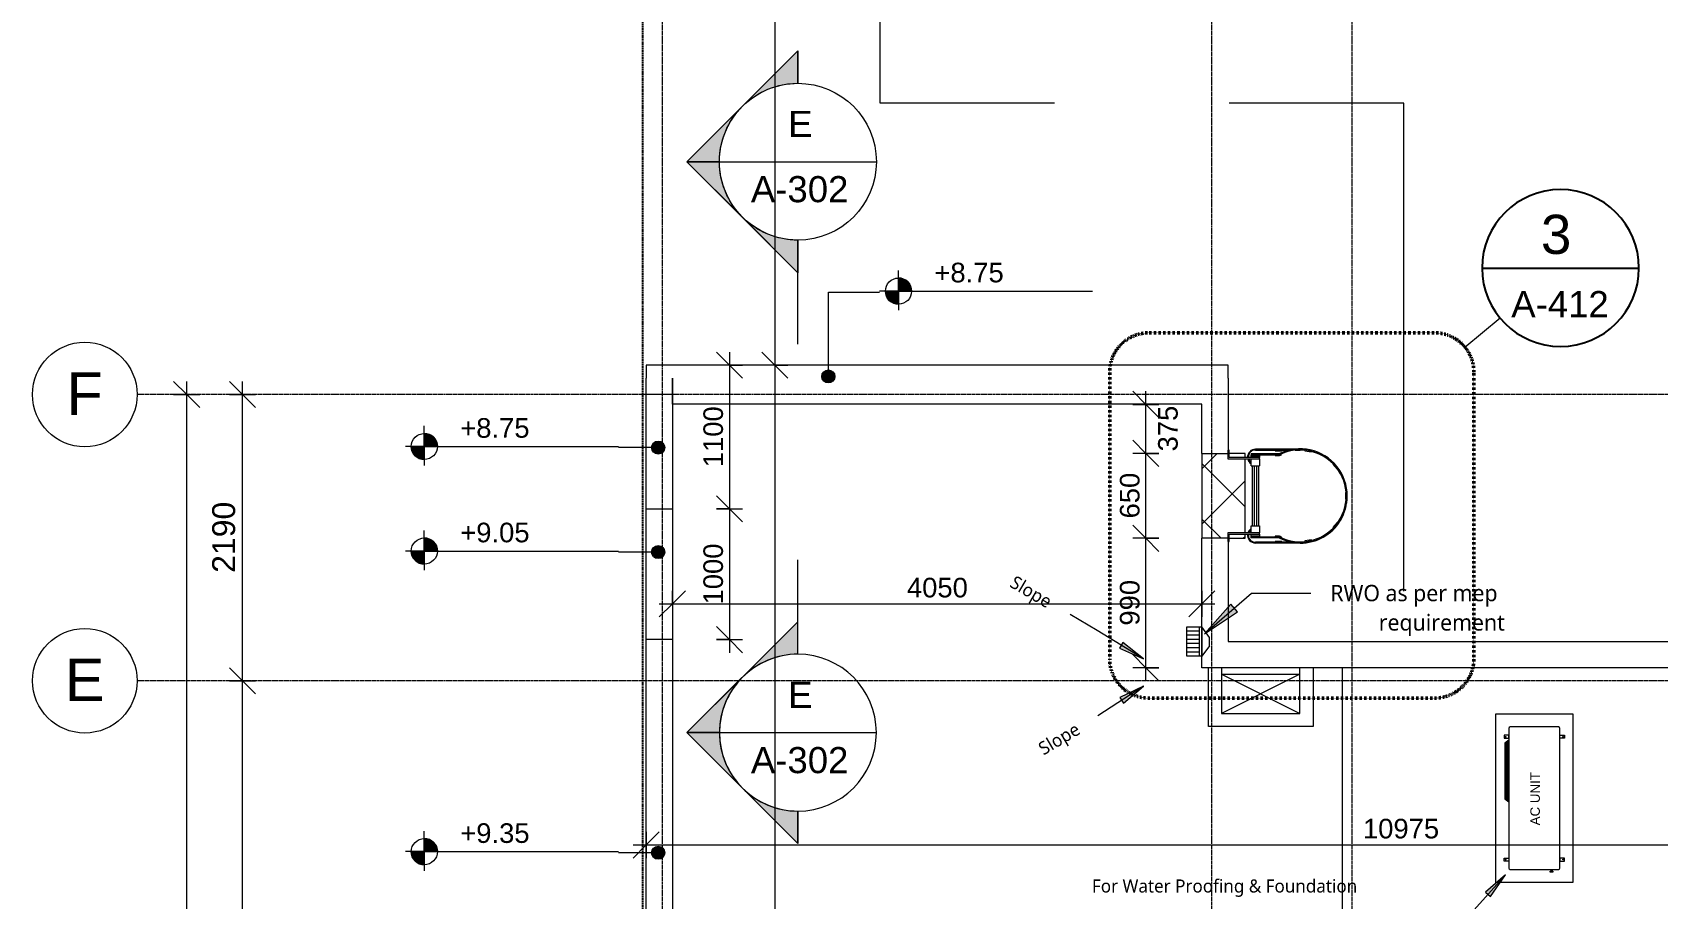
# Model space of a CAD drawing. Header units: millimetres. Extents: x -12746 to 1016489, y -409013 to 338495.
# Drawn here: x -11933 to 496, y 3056 to 9682 of the extents above; entities that cross this region are included whole.
import ezdxf

# ---------------------------------------------------------------- set-up
doc = ezdxf.new("R2010")
doc.units = ezdxf.units.MM
for name, pattern in [('Callout Boundary', [2.38125, 1.190625, -1.190625]), ('Double dash', [55, 20, -5, 10, -5, 10, -5]), ('Grid Line', [22.225, 12.7, -3.175, 3.175, -3.175])]:
    doc.linetypes.add(name, pattern=pattern)
for name, color, linetype, lineweight in [('A-ANNO-DIMS', 211, 'Continuous', 9), ('A-ANNO-DIMS-100', 211, 'Continuous', 9), ('A-ANNO-NOTE', 131, 'Continuous', 9), ('A-ANNO-SYMB', 150, 'Continuous', 9), ('A-DETL', 90, 'Continuous', 9), ('A-DETL-GENF', 92, 'Continuous', 9), ('A-DETL-THIN', 151, 'Continuous', 9), ('A-FLOR', 192, 'Continuous', 9), ('A-GENM', 13, 'Continuous', 9), ('A-WALL', 113, 'Continuous', 9), ('C-PROP-LINE', 91, 'Double dash', 25), ('G-ANNO-SYMB', 111, 'Continuous', 9), ('G-ANNO-TEXT', 231, 'Continuous', 9), ('S-GRID', 1, 'Continuous', 9), ('S-GRID-IDEN', 1, 'Continuous', 9)]:
    doc.layers.add(name, color=color, linetype=linetype, lineweight=lineweight)
doc.styles.add('Arial', font='arial.ttf', dxfattribs={"height": 150})
doc.styles.add('Arial_1', font='arial.ttf', dxfattribs={"height": 325})
doc.styles.add('Arial_2', font='arial.ttf', dxfattribs={"height": 200})
doc.styles.add('Arial_4', font='arial.ttf', dxfattribs={"height": 72.828721})
doc.styles.add('Arial_5', font='arial.ttf', dxfattribs={"height": 300})
doc.styles.add('Arial_6', font='arial.ttf', dxfattribs={"height": 175})
doc.styles.add('Lucida Sans Unicode_2', font='l_10646.ttf', dxfattribs={"height": 125})
doc.styles.add('Lucida Sans Unicode_3', font='l_10646.ttf', dxfattribs={"height": 100})
doc.dimstyles.new('100', dxfattribs={"dimscale": 304.8, "dimtxt": 153.03891, "dimasz": 0.656168, "dimexe": 0.328084, "dimexo": 0.0625, "dimgap": 0.016404, "dimtad": 1, "dimdec": 0, "dimzin": 0, "dimdsep": 46, "dimtxsty": 'Arial', "dimblk1": 'OBLIQUE', "dimblk2": 'OBLIQUE', "dimsah": 1, "dimcen": 0.09, "dimdle": 0.328084, "dimazin": 0, "dimtfac": 1, "dimtdec": 4, "dimtix": 1, "dimtmove": 0, "dimatfit": 3, "dimfxl": 0.328084, "dimfxlon": 1, "dimtvp": 1, "dimtolj": 1, "dimtzin": 0, "dimarcsym": 2})
doc.dimstyles.new('100_1', dxfattribs={"dimscale": 304.8, "dimtxt": 153.03891, "dimasz": 0.656168, "dimexe": 0.328084, "dimexo": 0.0625, "dimgap": 0.016404, "dimtad": 1, "dimdec": 0, "dimzin": 0, "dimdsep": 46, "dimtxsty": 'Arial', "dimblk1": 'OBLIQUE', "dimblk2": 'OBLIQUE', "dimsah": 1, "dimcen": 0.09, "dimdle": 0.328084, "dimazin": 0, "dimtfac": 1, "dimtdec": 4, "dimtix": 1, "dimtmove": 2, "dimatfit": 3, "dimfxl": 0.328084, "dimfxlon": 1, "dimtvp": 1, "dimtolj": 1, "dimtzin": 0, "dimarcsym": 2})
doc.dimstyles.new('grid-dim', dxfattribs={"dimscale": 304.8, "dimtxt": 178.545395, "dimasz": 0.656168, "dimexe": 0.328084, "dimexo": 0.0625, "dimgap": 0.016404, "dimtad": 1, "dimdec": 0, "dimzin": 0, "dimdsep": 46, "dimtxsty": 'Arial_6', "dimblk1": 'OBLIQUE', "dimblk2": 'OBLIQUE', "dimsah": 1, "dimcen": 0.09, "dimdle": 0.328084, "dimazin": 0, "dimtfac": 1, "dimtdec": 4, "dimtix": 1, "dimtmove": 0, "dimatfit": 3, "dimfxl": 0.328084, "dimfxlon": 1, "dimtvp": 1, "dimtolj": 1, "dimtzin": 0, "dimarcsym": 2})

# ---------------------------------------------------------------- blocks, each defined once
blk = doc.blocks.new('Generic Models 2 - Generic Models 1-700113-Roof SSL')
at = {"layer": 'A-GENM'}
for p, q in [((-2789, 7137), (-7239, 7137)), ((-7239, 7137), (-7239, 7037)), ((-2789, 7037), (-2789, 7137))]:
    blk.add_line(p, q, dxfattribs=at)
blk = doc.blocks.new('Ladder_complete_5314 - Ladder_complete_5314-1763503-Roof SSL')
at = {"layer": 'A-GENM'}
for p, q in [((-350, 210), (-350, 200)), ((-283, 210), (-350, 210)), ((-350, 200), (-293, 200)), ((-293, 200), (-293, -32)), ((-283, -32), (-283, 210)), ((350, 210), (283, 210)), ((283, 210), (283, -32)), ((293, -32), (293, 200)), ((293, 200), (350, 200)), ((350, 200), (350, 210)), ((-321, 32), (-314, 32)), ((-321, -182), (-321, 32)), ((-314, 32), (-314, -184)), ((-314, 32), (-305, 32)), ((-314, 32), (-314, -32)), ((-305, 32), (-293, 32)), ((-305, 32), (-305, -32)), ((-283, 32), (-229, 32)), ((-229, 32), (-229, -32)), ((229, 25), (-229, 25)), ((229, 10), (-229, 10)), ((229, 32), (283, 32)), ((229, 32), (229, -32)), ((293, 32), (305, 32)), ((305, 32), (314, 32)), ((305, 32), (305, -32)), ((314, 32), (314, -32)), ((321, 32), (314, 32)), ((314, 32), (314, -184)), ((321, -182), (321, 32)), ((-361, 0), (-361, -343)), ((-355, -298), (-355, 0)), ((-305, -32), (-314, -32)), ((-293, -32), (-305, -32)), ((-293, -32), (-283, -32)), ((-229, -32), (-283, -32)), ((-229, -10), (229, -10)), ((-229, -25), (229, -25)), ((283, -32), (229, -32)), ((283, -32), (293, -32)), ((305, -32), (293, -32)), ((314, -32), (305, -32)), ((350, 0), (350, -270)), ((356, -303), (356, 0)), ((-349, -150), (-355, -150)), ((-355, -150), (-355, -201)), ((-355, -201), (-349, -201)), ((-349, -201), (-349, -150)), ((-314, -184), (-320, -198)), ((-320, -198), (-314, -200)), ((-308, -150), (-314, -150)), ((-314, -150), (-314, -184)), ((-314, -200), (-308, -185)), ((-308, -185), (-308, -150)), ((308, -150), (308, -185)), ((314, -150), (308, -150)), ((308, -185), (314, -200)), ((314, -184), (314, -150)), ((320, -198), (314, -184)), ((314, -200), (320, -198)), ((350, -150), (343, -150)), ((343, -150), (343, -201)), ((343, -201), (350, -201)), ((350, -201), (350, -150)), ((350, -303), (350, -343)), ((-345, -378), (-351, -379)), ((-351, -379), (-343, -429)), ((-336, -428), (-345, -378)), ((-343, -429), (-336, -428)), ((345, -378), (336, -428)), ((336, -428), (343, -429)), ((343, -429), (351, -379)), ((351, -379), (345, -378)), ((-242, -592), (-246, -597)), ((-246, -597), (-207, -629)), ((-203, -624), (-242, -592)), ((242, -592), (203, -624)), ((207, -629), (246, -597)), ((246, -597), (242, -592)), ((-207, -629), (-203, -624)), ((25, -689), (-25, -689)), ((-25, -689), (-25, -695)), ((-25, -695), (25, -695)), ((25, -695), (25, -689)), ((203, -624), (207, -629))]:
    blk.add_line(p, q, dxfattribs=at)
for centre, radius, start, end in [((-301, 0), 60.3, 82.1855, 180), ((-301, 0), 54, 81.2662, 180), ((-301, 0), 60.3, 32.5453, 72.614), ((-301, 0), 54, 37.1213, 70.4023), ((296, 0), 60.3, 102.8571, 147.4547), ((296, 0), 54, 103.2204, 142.8787), ((296, 0), 60.3, 0, 92.6735), ((296, 0), 54, 0, 92.988), ((0, -343), 359, 153.3554, 26.6446), ((0, -343), 352, 153.112, 26.888), ((-3, -343), 359, 180, 238.3519), ((-3, -343), 352, 354.2282, 0), ((-3, -343), 352, 314.4792, 345.923), ((-3, -343), 359, 238.7571, 248.2312), ((-3, -343), 352, 238.3387, 238.6536), ((-3, -343), 352, 248.234, 250.1027), ((-3, -343), 359, 250.1646, 258.0356), ((-3, -343), 352, 258.0474, 261.5845), ((-3, -343), 359, 261.6108, 267.7918), ((-3, -343), 359, 273.0666, 277.5282), ((-3, -343), 352, 277.5354, 284.5259), ((-3, -343), 359, 284.5028, 287.2743), ((-3, -343), 352, 287.2682, 295.9272), ((-3, -343), 359, 295.8907, 297.0592), ((-3, -343), 352, 297.0338, 306.1934)]:
    blk.add_arc(centre, radius, start, end, dxfattribs=at)
blk = doc.blocks.new('Chequered plate - Chequered plate-1756850-Roof SSL')
at = {"layer": 'A-GENM'}
h = blk.add_hatch(dxfattribs=at)
h.set_pattern_fill('FP_1', color=256, style=0, pattern_type=2)
h.set_pattern_definition([(45, (0, 0), (-212.132, 212.132), []), (135, (0, 0), (-212.132, -212.132), [])])
h.paths.add_polyline_path([(-2659, 5812), (-2659, 5844), (-2779, 5844), (-2779, 5812), (-2747, 5812)])
h.paths.add_polyline_path([(-2989, 5812), (-2789, 5812), (-2789, 5854), (-2659, 5854), (-2659, 6421), (-2789, 6421), (-2789, 6462), (-2989, 6462), (-2989, 5844)])
h.paths.add_polyline_path([(-2779, 6430), (-2659, 6430), (-2659, 6462), (-2779, 6462)])
for p, q in [((-2989, 6462), (-2989, 5812)), ((-2659, 6462), (-2779, 6462)), ((-2659, 6430), (-2659, 6462)), ((-2659, 5854), (-2659, 6421)), ((-2659, 5812), (-2659, 5844)), ((-2779, 5812), (-2659, 5812))]:
    blk.add_line(p, q, dxfattribs=at)
blk = doc.blocks.new('Family - ___-757194-Roof SSL')
at = {"layer": 'C-PROP-LINE'}
blk.add_line((-7264, -18078), (-7264, 12922), dxfattribs=at)
blk = doc.blocks.new('Drain-roof - SHOWER TRAY-bath-2d 3-1125230-Roof SSL')
at = {"layer": 'A-DETL-GENF'}
for p, q in [((-32, 58), (-112, 0)), ((-112, -115), (-112, 0)), ((-112, 0), (112, 0)), ((32, 58), (-32, 58)), ((32, 58), (112, 0)), ((112, 0), (112, -115)), ((-112, -20), (112, -20)), ((112, -115), (-112, -115)), ((-80, -20), (-80, -115)), ((-48, -20), (-48, -115)), ((-16, -20), (-16, -115)), ((16, -20), (16, -115)), ((48, -20), (48, -115)), ((80, -20), (80, -115))]:
    blk.add_line(p, q, dxfattribs=at)
blk = doc.blocks.new('Grid - 100-grid-312781-Roof SSL')
at = {"layer": 'S-GRID-IDEN'}
blk.add_circle((0, 0), 4, dxfattribs=at)
blk = doc.blocks.new('DIMBLOCK1-Roof SSL')
at = {"layer": 'A-ANNO-DIMS-100', "transparency": 16777216}
for p, q in [((-6255, 12922), (-6355, 13022)), ((-6255, 13022), (-6255, 7137)), ((-6155, 12922), (-6355, 12922)), ((-6255, 12922), (-6155, 12822)), ((-6255, 12922), (-6155, 12922)), ((-6255, 7137), (-6355, 7237)), ((-6155, 7137), (-6355, 7137)), ((-6255, 7137), (-6155, 7037)), ((-6255, 7137), (-6155, 7137))]:
    blk.add_line(p, q, dxfattribs=at)
at = {"layer": 'A-ANNO-DIMS-100', "color": 0, "transparency": 16777216, "insert": (-6455, 9799), "char_height": 150, "width": 553.77, "attachment_point": 1, "rotation": 90, "line_spacing_factor": 0.941778, "style": 'Arial'}
blk.add_mtext('5785', dxfattribs=at)
blk = doc.blocks.new('_Oblique')
at = {"color": 0, "linetype": 'ByBlock', "lineweight": -2}
blk.add_line((-0.5, -0.5), (0.5, 0.5), dxfattribs=at)
blk = doc.blocks.new('DIMBLOCK2-Roof SSL')
at = {"layer": 'A-ANNO-DIMS-100', "transparency": 16777216}
for p, q in [((-6255, 7137), (-6355, 7237)), ((-6155, 7137), (-6355, 7137)), ((-6255, 7137), (-6255, -10213)), ((-6255, 7137), (-6155, 7037)), ((-6255, 7137), (-6155, 7137)), ((-6255, -10213), (-6355, -10113)), ((-6155, -10213), (-6355, -10213)), ((-6255, -10213), (-6155, -10313)), ((-6255, -10213), (-6155, -10213))]:
    blk.add_line(p, q, dxfattribs=at)
at = {"layer": 'A-ANNO-DIMS-100', "color": 0, "transparency": 16777216, "insert": (-6455, -1826), "char_height": 150, "width": 692.21, "attachment_point": 1, "rotation": 90, "line_spacing_factor": 0.941778, "style": 'Arial'}
blk.add_mtext('17350', dxfattribs=at)
blk = doc.blocks.new('DIMBLOCK4-Roof SSL')
at = {"layer": 'A-ANNO-DIMS-100', "transparency": 16777216}
for p, q in [((-7239, 3466), (-7139, 3566)), ((-7239, 3566), (-7239, 3366)), ((-7239, 3466), (-7239, 3566)), ((3736, 3466), (3836, 3566)), ((3736, 3566), (3736, 3366)), ((3736, 3466), (3736, 3566)), ((-7339, 3466), (3736, 3466)), ((-7239, 3466), (-7339, 3366)), ((3736, 3466), (3636, 3366))]:
    blk.add_line(p, q, dxfattribs=at)
at = {"layer": 'A-ANNO-DIMS-100', "color": 0, "transparency": 16777216, "insert": (-1757, 3666), "char_height": 150, "width": 692.21, "attachment_point": 1, "line_spacing_factor": 0.941778, "style": 'Arial'}
blk.add_mtext('10975', dxfattribs=at)
blk = doc.blocks.new('DIMBLOCK17-Roof SSL')
at = {"layer": 'A-ANNO-DIMS-100', "transparency": 16777216}
for p, q in [((-3417, 5812), (-3517, 5912)), ((-3317, 5812), (-3517, 5812)), ((-3417, 4722), (-3417, 5812)), ((-3417, 5812), (-3317, 5712)), ((-3417, 5812), (-3317, 5812)), ((-3417, 4822), (-3517, 4922)), ((-3317, 4822), (-3517, 4822)), ((-3417, 4822), (-3317, 4722)), ((-3417, 4822), (-3317, 4822))]:
    blk.add_line(p, q, dxfattribs=at)
at = {"layer": 'A-ANNO-DIMS-100', "color": 0, "transparency": 16777216, "insert": (-3616, 5144), "char_height": 150, "width": 415.32, "attachment_point": 1, "rotation": 90, "line_spacing_factor": 0.941778, "style": 'Arial'}
blk.add_mtext('990', dxfattribs=at)
blk = doc.blocks.new('DIMBLOCK18-Roof SSL')
at = {"layer": 'A-ANNO-DIMS-100', "transparency": 16777216}
for p, q in [((-3417, 6462), (-3517, 6562)), ((-3317, 6462), (-3517, 6462)), ((-3417, 5812), (-3417, 6462)), ((-3417, 6462), (-3317, 6362)), ((-3417, 6462), (-3317, 6462)), ((-3417, 5812), (-3517, 5912)), ((-3317, 5812), (-3517, 5812)), ((-3417, 5812), (-3317, 5712)), ((-3417, 5812), (-3317, 5812))]:
    blk.add_line(p, q, dxfattribs=at)
at = {"layer": 'A-ANNO-DIMS-100', "color": 0, "transparency": 16777216, "insert": (-3616, 5964), "char_height": 150, "width": 415.32, "attachment_point": 1, "rotation": 90, "line_spacing_factor": 0.941778, "style": 'Arial'}
blk.add_mtext('650', dxfattribs=at)
blk = doc.blocks.new('DIMBLOCK19-Roof SSL')
at = {"layer": 'A-ANNO-DIMS-100', "transparency": 16777216}
for p, q in [((-3417, 6837), (-3517, 6937)), ((-3517, 6837), (-3317, 6837)), ((-3417, 6837), (-3517, 6837)), ((-3417, 6462), (-3417, 6937)), ((-3417, 6837), (-3317, 6737)), ((-3417, 6462), (-3517, 6562)), ((-3317, 6462), (-3517, 6462)), ((-3417, 6462), (-3317, 6362)), ((-3417, 6462), (-3317, 6462))]:
    blk.add_line(p, q, dxfattribs=at)
at = {"layer": 'A-ANNO-DIMS-100', "color": 0, "transparency": 16777216, "insert": (-3324, 6477), "char_height": 150, "width": 415.32, "attachment_point": 1, "rotation": 90, "line_spacing_factor": 0.941778, "style": 'Arial'}
blk.add_mtext('375', dxfattribs=at)
blk = doc.blocks.new('DIMBLOCK20-Roof SSL')
at = {"layer": 'A-ANNO-DIMS-100', "transparency": 16777216}
for p, q in [((-7039, 5310), (-6939, 5410)), ((-7039, 5410), (-7039, 5210)), ((-7039, 5310), (-7039, 5410)), ((-2989, 5310), (-2889, 5410)), ((-2989, 5410), (-2989, 5210)), ((-2989, 5310), (-2989, 5410)), ((-7139, 5310), (-2889, 5310)), ((-7039, 5310), (-7139, 5210)), ((-2989, 5310), (-3089, 5210))]:
    blk.add_line(p, q, dxfattribs=at)
at = {"layer": 'A-ANNO-DIMS-100', "color": 0, "transparency": 16777216, "insert": (-5245, 5510), "char_height": 150, "width": 553.77, "attachment_point": 1, "line_spacing_factor": 0.941778, "style": 'Arial'}
blk.add_mtext('4050', dxfattribs=at)
blk = doc.blocks.new('125-lvl - BEL-LVL-1026112-Roof SSL')
at = {"layer": 'A-ANNO-NOTE'}
h = blk.add_hatch(color=256, dxfattribs=at)
edge = h.paths.add_edge_path()
edge.add_line((0, 0), (0, -1))
edge.add_arc((0, 0), 1, 180, 270, ccw=False)
edge.add_line((-1, 0), (0, 0))
h = blk.add_hatch(color=256, dxfattribs=at)
edge = h.paths.add_edge_path()
edge.add_line((0, 0), (0, 1))
edge.add_arc((0, 0), 1, 0, 90, ccw=False)
edge.add_line((1, 0), (0, 0))
for p, q in [((0, 0), (0, 1.58)), ((0, 0), (-1.45, 0)), ((0, 0), (-1, 0)), ((0, 1), (0, 0)), ((0, 0), (2.78, 0)), ((0, 0), (0, -1.46)), ((0, -1), (0, 0)), ((0, 0), (1, 0)), ((2.78, 0), (14.85, 0))]:
    blk.add_line(p, q, dxfattribs=at)
blk.add_circle((0, 0), 1, dxfattribs=at)
for start, end in [(0, 90), (180, 270)]:
    blk.add_arc((0, 0), 1, start, end, dxfattribs=at)
blk = doc.blocks.new('DIMBLOCK24-Roof SSL')
at = {"layer": 'A-ANNO-DIMS-100', "transparency": 16777216}
for p, q in [((-6602, 7137), (-6702, 7237)), ((-6602, 7237), (-6602, 6037)), ((-6502, 7137), (-6702, 7137)), ((-6602, 7137), (-6502, 7037)), ((-6602, 7137), (-6502, 7137)), ((-6602, 6037), (-6702, 6137)), ((-6702, 6037), (-6502, 6037)), ((-6602, 6037), (-6702, 6037)), ((-6602, 6037), (-6502, 5937))]:
    blk.add_line(p, q, dxfattribs=at)
at = {"layer": 'A-ANNO-DIMS-100', "color": 0, "transparency": 16777216, "insert": (-6802, 6356), "char_height": 150, "width": 553.77, "attachment_point": 1, "rotation": 90, "line_spacing_factor": 0.941778, "style": 'Arial'}
blk.add_mtext('1100', dxfattribs=at)
blk = doc.blocks.new('DIMBLOCK25-Roof SSL')
at = {"layer": 'A-ANNO-DIMS-100', "transparency": 16777216}
for p, q in [((-6602, 6037), (-6702, 6137)), ((-6702, 6037), (-6502, 6037)), ((-6602, 6037), (-6702, 6037)), ((-6602, 6037), (-6602, 4937)), ((-6602, 6037), (-6502, 5937)), ((-6602, 5037), (-6702, 5137)), ((-6702, 5037), (-6502, 5037)), ((-6602, 5037), (-6702, 5037)), ((-6602, 5037), (-6502, 4937))]:
    blk.add_line(p, q, dxfattribs=at)
at = {"layer": 'A-ANNO-DIMS-100', "color": 0, "transparency": 16777216, "insert": (-6802, 5306), "char_height": 150, "width": 553.77, "attachment_point": 1, "rotation": 90, "line_spacing_factor": 0.941778, "style": 'Arial'}
blk.add_mtext('1000', dxfattribs=at)
blk = doc.blocks.new('Floor Plan - M_Callout-628330-Roof SSL')
at = {"layer": 'A-ANNO-SYMB', "lineweight": 25}
blk.add_line((-6, 0), (6, 0), dxfattribs=at)
for start, end in [(360, 180), (180, 360)]:
    blk.add_arc((0, 0), 6, start, end, dxfattribs=at)
blk = doc.blocks.new('DIMBLOCK31-Roof SSL')
at = {"layer": 'A-ANNO-DIMS-100', "transparency": 16777216}
for p, q in [((-10327, 4722), (-10427, 4822)), ((-10427, 4722), (-10227, 4722)), ((-10327, 4722), (-10427, 4722)), ((-10327, 537), (-10327, 4722)), ((-10327, 4722), (-10227, 4622)), ((-10327, 537), (-10427, 637)), ((-10427, 537), (-10227, 537)), ((-10327, 537), (-10427, 537)), ((-10327, 537), (-10227, 437))]:
    blk.add_line(p, q, dxfattribs=at)
at = {"layer": 'A-ANNO-DIMS-100', "color": 0, "transparency": 16777216, "insert": (-10559, 2360), "char_height": 175, "width": 646.06, "attachment_point": 1, "rotation": 90, "line_spacing_factor": 0.941778, "style": 'Arial_6'}
blk.add_mtext('4185', dxfattribs=at)
blk = doc.blocks.new('DIMBLOCK32-Roof SSL')
at = {"layer": 'A-ANNO-DIMS-100', "transparency": 16777216}
for p, q in [((-10327, 6912), (-10427, 7012)), ((-10327, 4722), (-10327, 7012)), ((-10427, 6912), (-10227, 6912)), ((-10327, 6912), (-10427, 6912)), ((-10327, 6912), (-10227, 6812)), ((-10327, 4722), (-10427, 4822)), ((-10427, 4722), (-10227, 4722)), ((-10327, 4722), (-10427, 4722)), ((-10327, 4722), (-10227, 4622))]:
    blk.add_line(p, q, dxfattribs=at)
at = {"layer": 'A-ANNO-DIMS-100', "color": 0, "transparency": 16777216, "insert": (-10559, 5548), "char_height": 175, "width": 646.06, "attachment_point": 1, "rotation": 90, "line_spacing_factor": 0.941778, "style": 'Arial_6'}
blk.add_mtext('2190', dxfattribs=at)
blk = doc.blocks.new('DIMBLOCK37-Roof SSL')
at = {"layer": 'A-ANNO-DIMS-100', "transparency": 16777216}
for p, q in [((-10754, 6912), (-10854, 7012)), ((-10754, -18078), (-10754, 7012)), ((-10854, 6912), (-10654, 6912)), ((-10754, 6912), (-10854, 6912)), ((-10754, 6912), (-10654, 6812)), ((-10754, -17978), (-10854, -17878)), ((-10854, -17978), (-10654, -17978)), ((-10754, -17978), (-10854, -17978)), ((-10754, -17978), (-10654, -18078))]:
    blk.add_line(p, q, dxfattribs=at)
at = {"layer": 'A-ANNO-DIMS-100', "color": 0, "transparency": 16777216, "insert": (-10986, -5869), "char_height": 175, "width": 807.57, "attachment_point": 1, "rotation": 90, "line_spacing_factor": 0.941778, "style": 'Arial_6'}
blk.add_mtext('24890', dxfattribs=at)
blk = doc.blocks.new('Section - M_Section Head - Filled 2-312746-Roof SSL')
at = {"layer": 'G-ANNO-SYMB'}
h = blk.add_hatch(color=256, dxfattribs=at)
edge = h.paths.add_edge_path()
edge.add_line((-6, 8.49), (-6, 6))
edge.add_arc((-6, 0), 6, 90, 135)
edge.add_line((-10.24, 4.24), (-6, 8.49))
h = blk.add_hatch(color=256, dxfattribs=at)
edge = h.paths.add_edge_path()
edge.add_line((-6, 8.49), (-1.76, 4.24))
edge.add_arc((-6, 0), 6, 45, 90)
edge.add_line((-6, 6), (-6, 8.49))
h = blk.add_hatch(color=256, dxfattribs=at)
edge = h.paths.add_edge_path()
edge.add_line((-14.49, 0), (-10.24, 4.24))
edge.add_arc((-6, 0), 6, 135, 180)
edge.add_line((-12, 0), (-14.49, 0))
h = blk.add_hatch(color=256, dxfattribs=at)
edge = h.paths.add_edge_path()
edge.add_line((2.49, 0), (0, 0))
edge.add_arc((-6, 0), 6, 360, 405)
edge.add_line((-1.76, 4.24), (2.49, 0))
at = {"layer": 'G-ANNO-SYMB', "lineweight": 18}
for p, q in [((-6, 8.49), (-14.49, 0)), ((-6, 8.49), (-10.24, 4.24)), ((-6, 8.49), (2.49, 0)), ((-6, 6), (-6, 8.49)), ((-6, 8.49), (-6, 6)), ((-1.76, 4.24), (-6, 8.49)), ((-10.24, 4.24), (-14.49, 0)), ((2.49, 0), (-1.76, 4.24)), ((-14.49, 0), (-12, 0)), ((0, 0), (2.49, 0)), ((-12, 0), (-14.49, 0)), ((0, 0), (2.49, 0))]:
    blk.add_line(p, q, dxfattribs=at)
for start, end in [(360, 180), (90, 135), (45, 90), (135, 180), (360, 45), (180, 360)]:
    blk.add_arc((-6, 0), 6, start, end, dxfattribs=at)

msp = doc.modelspace()

# ---------------------------------------------------------------- hatches: boundary and pattern name
at = {"layer": 'A-ANNO-NOTE'}
h = msp.add_hatch(color=256, dxfattribs=at)
edge = h.paths.add_edge_path()
edge.add_arc((-5846, 7050.9), 50, 0, 360)
h = msp.add_hatch(color=256, dxfattribs=at)
edge = h.paths.add_edge_path()
edge.add_arc((-7147.5, 6506.4), 50, 0, 360)
h = msp.add_hatch(color=256, dxfattribs=at)
edge = h.paths.add_edge_path()
edge.add_arc((-7147.5, 5706.4), 50, 0, 360)
h = msp.add_hatch(color=256, dxfattribs=at)
edge = h.paths.add_edge_path()
edge.add_arc((-7147.5, 3406.4), 50, 0, 360)
at = {"layer": 'G-ANNO-TEXT'}
for points in [[(-2969.2, 5082.2), (-2716.4, 5248.4), (-2768, 5308.2)], [(-3435.6, 4889.2), (-3592.5, 5016), (-3620, 4971)], [(-3435.6, 4681.5), (-3617.3, 4594.1), (-3588.5, 4550)], [(-666.3, 3237.1), (-819.4, 3105.8), (-780.2, 3070.6)]]:
    msp.add_hatch(color=7, dxfattribs=at).paths.add_polyline_path(points)

# ---------------------------------------------------------------- linework, layer by layer
at = {"lineweight": 9}
for p, q in [((-2238.9, 4772.2), (-2838.9, 4472.2)), ((-2838.9, 4772.2), (-2238.9, 4472.2))]:
    msp.add_line(p, q, dxfattribs=at)
at = {"layer": 'A-ANNO-NOTE'}
for p, q in [((-5846, 7695.3), (-5454.7, 7695.3)), ((-5846, 7050.9), (-5846, 7695.3)), ((-7147.5, 6506.4), (-7451.7, 6506.4)), ((-7147.5, 5706.4), (-7451.7, 5706.4)), ((-7147.5, 3406.4), (-7451.7, 3406.4))]:
    msp.add_line(p, q, dxfattribs=at)
for centre in [(-5846, 7050.9), (-7147.5, 6506.4), (-7147.5, 5706.4), (-7147.5, 3406.4)]:
    msp.add_circle(centre, 50, dxfattribs=at)
at = {"layer": 'A-ANNO-SYMB'}
msp.add_line((-977.4, 7275.4), (-708.4, 7497.8), dxfattribs=at)
at = {"layer": 'A-ANNO-SYMB', "linetype": 'Callout Boundary', "lineweight": 50}
for p, q in [((-1208.6, 7384.2), (-3394.2, 7384.2)), ((-3694.2, 7084.2), (-3694.2, 4889.5)), ((-908.6, 4889.5), (-908.6, 7084.2)), ((-3394.2, 4589.5), (-1208.6, 4589.5))]:
    msp.add_line(p, q, dxfattribs=at)
for centre, start, end in [((-3394.2, 7084.2), 90, 180), ((-1208.6, 7084.2), 0, 90), ((-3394.2, 4889.5), 180, 270), ((-1208.6, 4889.5), 270, 0)]:
    msp.add_arc(centre, 300, start, end, dxfattribs=at)
at = {"layer": 'A-DETL'}
for p, q in [((-7038.9, 6837.2), (-7038.9, 7037.2)), ((-7038.9, 6912.2), (-7238.9, 6912.2)), ((-1913.9, -6827.8), (-1913.9, 4822.2)), ((-740.5, 4468.7), (-150.5, 4468.7)), ((-740.5, 3178.9), (-740.5, 4468.7)), ((-640.5, 4358), (-640.5, 3289.5)), ((-261.2, 4368.7), (-629.9, 4368.7)), ((-250.5, 3289.5), (-250.5, 4358)), ((-150.5, 4468.7), (-150.5, 3178.9)), ((-675.7, 4305), (-675.7, 4281.7)), ((-640.5, 4305), (-675.7, 4305)), ((-675.7, 4281.7), (-640.5, 4281.7)), ((-640.5, 4267.6), (-672.5, 4244.7)), ((-672.5, 4244.7), (-672.5, 3817.6)), ((-666.3, 3813.2), (-666.3, 4249.1)), ((-657.7, 3807), (-657.7, 4255.3)), ((-649.2, 3800.9), (-649.2, 4261.4)), ((-640.5, 4281.7), (-640.5, 4305)), ((-250.5, 4281.7), (-250.5, 4305)), ((-250.5, 4305), (-215.4, 4305)), ((-215.4, 4281.7), (-250.5, 4281.7)), ((-215.4, 4305), (-215.4, 4281.7)), ((-640.5, 4192.1), (-672.5, 4169.2)), ((-672.5, 4087.9), (-640.5, 4087.9)), ((-672.5, 3974.4), (-640.5, 3974.4)), ((-640.5, 3870.2), (-672.5, 3893.1)), ((-672.5, 3817.6), (-640.5, 3794.7)), ((-675.7, 3342.6), (-675.7, 3365.8)), ((-675.7, 3365.8), (-640.5, 3365.8)), ((-640.5, 3365.8), (-640.5, 3342.6)), ((-215.4, 3365.8), (-250.5, 3365.8)), ((-250.5, 3365.8), (-250.5, 3342.6)), ((-215.4, 3342.6), (-215.4, 3365.8)), ((-640.5, 3342.6), (-675.7, 3342.6)), ((-629.9, 3278.9), (-261.2, 3278.9)), ((-324.6, 3258.2), (-324.6, 3265.5)), ((-324.6, 3265.5), (-303.6, 3265.5)), ((-303.6, 3258.2), (-324.6, 3258.2)), ((-317.8, 3265.5), (-317.8, 3278.9)), ((-317.8, 3278.9), (-310.5, 3278.9)), ((-310.5, 3265.5), (-317.8, 3265.5)), ((-310.5, 3278.9), (-310.5, 3265.5)), ((-303.6, 3265.5), (-303.6, 3258.2)), ((-250.5, 3342.6), (-215.4, 3342.6)), ((-150.5, 3178.9), (-740.5, 3178.9))]:
    msp.add_line(p, q, dxfattribs=at)
for centre in [(-665, 4293.3), (-226.1, 4293.3), (-665, 3354.2), (-226.1, 3354.2)]:
    msp.add_circle(centre, 2.93, dxfattribs=at)
for centre, start, end in [((-629.9, 4358), 90.00001, 180), ((-261.2, 4358), 0.00001, 90), ((-629.9, 3289.5), 180.00001, 270), ((-261.2, 3289.5), 270.00001, 0)]:
    msp.add_arc(centre, 10.6, start, end, dxfattribs=at)
at = {"layer": 'A-DETL-THIN'}
msp.add_line((-7038.9, 7037.2), (-7038.9, 6837.2), dxfattribs=at)
at = {"layer": 'A-FLOR'}
msp.add_line((-2838.9, 4772.2), (-2238.9, 4772.2), dxfattribs=at)
at = {"layer": 'A-WALL'}
for p, q in [((-7238.9, -11212.8), (-7238.9, 7037.2)), ((-2788.9, 7037.2), (-2788.9, 6487.3)), ((-2988.9, 6837.2), (-7038.9, 6837.2)), ((-7038.9, 6837.2), (-7038.9, -11212.8)), ((-2988.9, 6462.2), (-2988.9, 6837.2)), ((-2988.9, 6462.2), (-2788.9, 6462.2)), ((-7238.9, 6037.2), (-7038.9, 6037.2)), ((-2988.9, 4822.2), (-2988.9, 5812.2)), ((-2788.9, 5812.2), (-2988.9, 5812.2)), ((-2788.9, 5787), (-2788.9, 5022.2)), ((-7038.9, 5037.2), (-7238.9, 5037.2)), ((-2788.9, 5022.2), (3736.1, 5022.2)), ((3536.1, 4822.2), (-2988.9, 4822.2)), ((-2938.9, 4372.2), (-2938.9, 4822.2)), ((-2838.9, 4822.2), (-2838.9, 4472.2)), ((-2238.9, 4472.2), (-2238.9, 4822.2)), ((-2138.9, 4822.2), (-2138.9, 4372.2)), ((-2138.9, 4372.2), (-2938.9, 4372.2)), ((-2838.9, 4472.2), (-2238.9, 4472.2))]:
    msp.add_line(p, q, dxfattribs=at)
at = {"layer": 'G-ANNO-SYMB'}
for p, q in [((-5450.8, 9142.1), (-5450.8, 11150.8)), ((-4115.2, 9142.1), (-5450.8, 9142.1)), ((-1444, 9142.1), (-2779.6, 9142.1)), ((-1444, 5408), (-1444, 9142.1)), ((-6078.9, 7296.6), (-6078.9, 8093.4)), ((-6078.9, 4925.1), (-6078.9, 5647.9))]:
    msp.add_line(p, q, dxfattribs=at)
at = {"layer": 'G-ANNO-SYMB', "lineweight": 18}
for p, q in [((-6678.9, 8693.4), (-5478.9, 8693.4)), ((-6678.9, 4325.1), (-5478.9, 4325.1))]:
    msp.add_line(p, q, dxfattribs=at)
at = {"layer": 'G-ANNO-TEXT', "color": 7}
for p, q in [((-2969.2, 5082.2), (-2609.1, 5393.2)), ((-2609.1, 5393.2), (-2368.3, 5393.2)), ((-2368.3, 5393.2), (-2156.6, 5393.2)), ((-3790.1, 5105.9), (-3997.4, 5228.2)), ((-2768, 5308.2), (-2969.2, 5082.2)), ((-2969.2, 5082.2), (-2716.4, 5248.4)), ((-2716.4, 5248.4), (-2768, 5308.2)), ((-3435.6, 4889.2), (-3790.1, 5105.9)), ((-3592.5, 5016), (-3620, 4971)), ((-3435.6, 4889.2), (-3592.5, 5016)), ((-3620, 4971), (-3435.6, 4889.2)), ((-3435.6, 4681.5), (-3783.6, 4453.8)), ((-3435.6, 4681.5), (-3617.3, 4594.1)), ((-3588.5, 4550), (-3435.6, 4681.5)), ((-3617.3, 4594.1), (-3588.5, 4550)), ((-666.3, 3237.1), (-1039.1, 2821.4)), ((-666.3, 3237.1), (-819.4, 3105.8)), ((-780.2, 3070.6), (-666.3, 3237.1)), ((-819.4, 3105.8), (-780.2, 3070.6))]:
    msp.add_line(p, q, dxfattribs=at)
at = {"layer": 'S-GRID', "linetype": 'Grid Line'}
for p, q in [((-7113.9, -12055.6), (-7113.9, 15091.4)), ((-2913.9, -12055.6), (-2913.9, 15091.4)), ((-1838.9, -12055.6), (-1838.9, 15091.4)), ((7895.6, 6912.2), (-11133.4, 6912.2)), ((7895.6, 4722.2), (-11133.4, 4722.2))]:
    msp.add_line(p, q, dxfattribs=at)

# ---------------------------------------------------------------- block references
at = {"layer": 'A-ANNO-NOTE', "xscale": 100, "yscale": 100, "zscale": 100}
for p in [(-5309.4, 7703.5), (-8936.3, 6514.6), (-8936.3, 5714.6), (-8936.3, 3414.6)]:
    msp.add_blockref('125-lvl - BEL-LVL-1026112-Roof SSL', p, dxfattribs=at)
at = {"layer": 'A-ANNO-SYMB', "lineweight": 25, "xscale": 99.99999999999993, "yscale": 99.99999999999993, "zscale": 99.99999999999993}
msp.add_blockref('Floor Plan - M_Callout-628330-Roof SSL', (-246, 7880.1), dxfattribs=at)
at = {"layer": 'A-DETL-GENF', "rotation": 269.9999999999999}
msp.add_blockref('Drain-roof - SHOWER TRAY-bath-2d 3-1125230-Roof SSL', (-2988.9, 5022.2), dxfattribs=at)
at = {"layer": 'A-GENM'}
for name in ['Generic Models 2 - Generic Models 1-700113-Roof SSL', 'Chequered plate - Chequered plate-1756850-Roof SSL']:
    msp.add_blockref(name, (0, 0), dxfattribs=at)
at = {"layer": 'A-GENM', "rotation": 90.00000000003858}
msp.add_blockref('Ladder_complete_5314 - Ladder_complete_5314-1763503-Roof SSL', (-2579.3, 6137.2), dxfattribs=at)
at = {"layer": 'C-PROP-LINE'}
msp.add_blockref('Family - ___-757194-Roof SSL', (0, 0), dxfattribs=at)
at = {"layer": 'G-ANNO-SYMB', "lineweight": 18, "extrusion": (0, 0, -1), "xscale": 99.99999999999993, "yscale": 99.99999999999993, "zscale": 99.99999999999993, "rotation": 270.0000000000002}
msp.add_blockref('Section - M_Section Head - Filled 2-312746-Roof SSL', (6078.9, 8093.4), dxfattribs=at)
at = {"layer": 'G-ANNO-SYMB', "lineweight": 18, "xscale": 99.99999999999993, "yscale": 99.99999999999993, "zscale": 99.99999999999993, "rotation": 90}
msp.add_blockref('Section - M_Section Head - Filled 2-312746-Roof SSL', (-6078.9, 4925.1), dxfattribs=at)
at = {"layer": 'S-GRID-IDEN', "xscale": 99.99999999999993, "yscale": 99.99999999999993, "zscale": 99.99999999999993, "rotation": 89.99999999999982}
for p in [(-11533.4, 6912.2), (-11533.4, 4722.2)]:
    msp.add_blockref('Grid - 100-grid-312781-Roof SSL', p, dxfattribs=at)

# ---------------------------------------------------------------- texts
at = {"layer": 'A-ANNO-NOTE', "char_height": 150, "width": 657.384, "attachment_point": 1, "style": 'Arial'}
for s, insert in [('+8.75', (-5034.6, 7920.4)), ('+8.75', (-8661.6, 6731.5)), ('+9.05', (-8661.6, 5931.5)), ('+9.35', (-8661.6, 3631.5))]:
    msp.add_mtext(s, dxfattribs=dict(at, insert=insert))
at = {"layer": 'A-ANNO-SYMB', "attachment_point": 1}
for s, insert, char_height, width, style in [('3', (-395.8, 8287.7), 300, 288.607, 'Arial_5'), ('A-412', (-622.4, 7703.7), 200, 921.941, 'Arial_2')]:
    msp.add_mtext(s, dxfattribs=dict(at, insert=insert, char_height=char_height, width=width, style=style))
at = {"layer": 'G-ANNO-SYMB', "char_height": 200, "attachment_point": 1, "style": 'Arial_2'}
for s, insert, width in [('E', (-6153.7, 9082.3), 232.489), ('A-302', (-6438.2, 8583.4), 921.941), ('E', (-6153.7, 4714), 232.489), ('A-302', (-6438.2, 4215.1), 921.941)]:
    msp.add_mtext(s, dxfattribs=dict(at, insert=insert, width=width))
at = {"layer": 'G-ANNO-TEXT', "color": 7, "attachment_point": 1}
for s, insert, char_height, width, rotation, style in [('Slope', (-4414.5, 5532.3), 100, 440.928, 329.45853, 'Lucida Sans Unicode_3'), ('Slope', (-4251.6, 4235.8), 100, 440.928, 30.54147, 'Lucida Sans Unicode_3'), ('AC UNIT', (-476.7, 3616.1), 72.83, 489.029, 90, 'Arial_4')]:
    msp.add_mtext(s, dxfattribs=dict(at, insert=insert, char_height=char_height, width=width, rotation=rotation, style=style))
for s, insert, char_height, width, style in [('RWO as per mep ', (-2006.6, 5455.7), 125, 1739.662, 'Lucida Sans Unicode_2'), ('requirement', (-1636.2, 5230.8), 125, 1290.717, 'Lucida Sans Unicode_2'), ('For Water Proofing & Foundation ', (-3829.8, 3202.1), 100, 2749.788, 'Lucida Sans Unicode_3')]:
    msp.add_mtext(s, dxfattribs=dict(at, insert=insert, char_height=char_height, width=width, style=style))

# ---------------------------------------------------------------- dimensions: what is measured, and where the dimension line sits
at = {"layer": 'A-ANNO-DIMS'}
for base, p1, p2, dimstyle, override, picture, middle in [((-6255.5, 7137.2), (-6155.5, 12922.2), (-6155.5, 7137.2), '100', {"dimpost": '<>', "dimfxl": 5785.001504}, 'DIMBLOCK1-Roof SSL', (-6337.1, 10029.7)), ((-6602.2, 6037.2), (-6502.2, 7137.2), (-6702.2, 6037.2), '100', {"dimpost": '<>', "dimfxl": 1118.033989}, 'DIMBLOCK24-Roof SSL', (-6683.7, 6587.2)), ((-6255.5, -10212.8), (-6155.5, 7137.2), (-6155.5, -10212.8), '100', {"dimpost": '<>', "dimfxl": 17350}, 'DIMBLOCK2-Roof SSL', (-6337.1, -1537.8)), ((-10754.2, 6912.2), (-10854.2, -17977.8), (-10854.2, 6912.2), 'grid-dim', {"dimpost": '<>', "dimfxl": 24889.999246}, 'DIMBLOCK37-Roof SSL', (-10848.5, -5532.8)), ((-10326.8, 6912.2), (-10426.8, 4722.2), (-10426.8, 6912.2), 'grid-dim', {"dimpost": '<>', "dimfxl": 2190.000054}, 'DIMBLOCK32-Roof SSL', (-10421.1, 5817.2)), ((-3416.7, 6462.2), (-3316.7, 5812.2), (-3316.7, 6462.2), '100', {"dimpost": '<>', "dimfxl": 650}, 'DIMBLOCK18-Roof SSL', (-3498.3, 6137.2)), ((-6602.2, 5037.2), (-6702.2, 6037.2), (-6702.2, 5037.2), '100', {"dimpost": '<>', "dimfxl": 1000}, 'DIMBLOCK25-Roof SSL', (-6683.7, 5537.2)), ((-3416.7, 5812.2), (-3316.7, 4822.2), (-3316.7, 5812.2), '100', {"dimpost": '<>', "dimfxl": 989.999904}, 'DIMBLOCK17-Roof SSL', (-3498.3, 5317.2)), ((-10326.8, 4722.2), (-10426.8, 537.2), (-10426.8, 4722.2), 'grid-dim', {"dimpost": '<>', "dimfxl": 4184.999946}, 'DIMBLOCK31-Roof SSL', (-10421.1, 2629.7))]:
    dim = msp.add_linear_dim(base=base, p1=p1, p2=p2, angle=90, dimstyle=dimstyle, override=override, dxfattribs=at)
    dim.commit()
    dim.dimension.update_dxf_attribs({"geometry": picture, "text_midpoint": middle})
dim = msp.add_linear_dim(base=(-3416.7, 6837.2), p1=(-3316.7, 6462.2), p2=(-3516.7, 6837.2), angle=90, dimstyle='100_1', override={"dimpost": '<>', "dimfxl": 425}, dxfattribs=at)
dim.commit()
dim.dimension.update_dxf_attribs({"geometry": 'DIMBLOCK19-Roof SSL', "text_midpoint": (-3223.9, 6684.3), "dimtype": 160, "text_rotation": 90})
dim = msp.add_linear_dim(base=(-2988.9, 5309.8), p1=(-7038.9, 5409.8), p2=(-2988.9, 5409.8), dimstyle='100', override={"dimpost": '<>', "dimfxl": 4050}, dxfattribs=at)
dim.commit()
dim.dimension.update_dxf_attribs({"geometry": 'DIMBLOCK20-Roof SSL', "text_midpoint": (-5013.9, 5391.4)})
dim = msp.add_linear_dim(base=(3736.1, 3466.1), p1=(-7238.9, 3566.1), p2=(3736.1, 3566.1), dimstyle='100_1', override={"dimpost": '<>', "dimfxl": 10975}, dxfattribs=at)
dim.commit()
dim.dimension.update_dxf_attribs({"geometry": 'DIMBLOCK4-Roof SSL', "text_midpoint": (-1410.5, 3565.8), "dimtype": 160})

# ---------------------------------------------------------------- next in the draw order: texts
at = {"layer": 'S-GRID-IDEN', "char_height": 325, "attachment_point": 1, "style": 'Arial_1', "bg_fill": 3, "box_fill_scale": 1.25, "bg_fill_color": 256, "bg_fill_true_color": 13158600, "bg_fill_transparency": 0}
for s, insert, width in [('F', (-11673.3, 7081.4), 336.709), ('E', (-11686.3, 4891.4), 368.776)]:
    msp.add_mtext(s, dxfattribs=dict(at, insert=insert, width=width))

doc.saveas('drawing.dxf')
